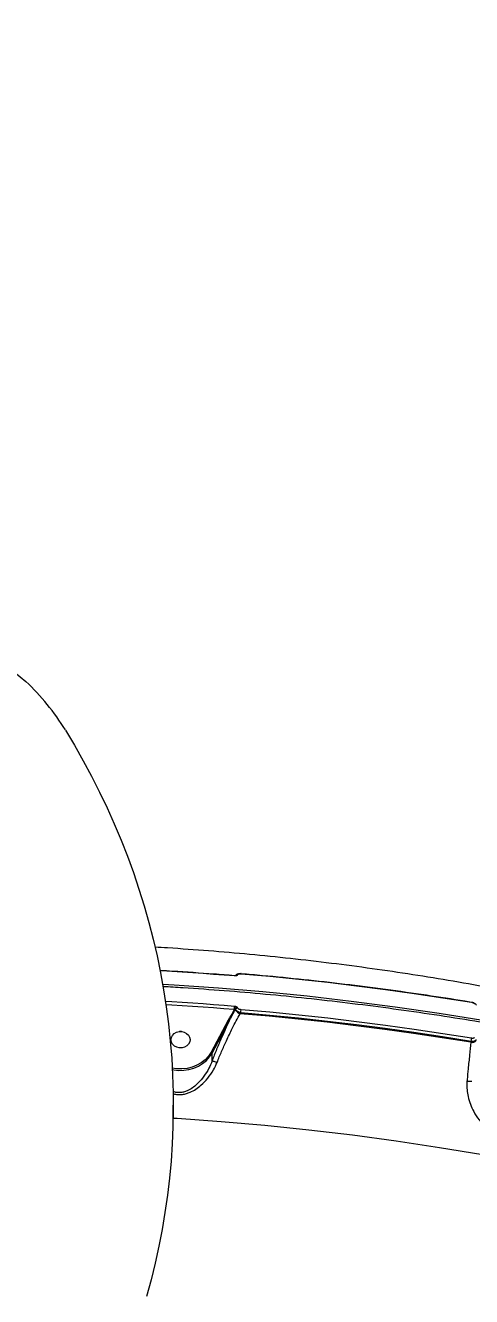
# Model space of a CAD drawing. Header units: millimetres. Extents: x -4335 to 4318, y -3792 to 3101.
# Drawn here: x 449 to 660, y 440 to 1042 of the extents above; entities that cross this region are included whole.
import ezdxf

# ---------------------------------------------------------------- set-up
doc = ezdxf.new("R2010")
doc.units = ezdxf.units.MM
doc.layers.add('DIKOM_ОБЪЕКТ', color=7, linetype='Continuous')
doc.layers.add('DIKOM_РАЗМЕР_ОБЪЕКТА', color=7, linetype='Continuous')
doc.styles.add('style1', font='arial.ttf', dxfattribs={"width": 0.8})
doc.dimstyles.new('1-50', dxfattribs={"dimtxt": 300, "dimasz": 200, "dimexe": 100, "dimexo": 0, "dimgap": 100, "dimtad": 1, "dimtxsty": 'style1', "dimcen": 200, "dimclrd": 7, "dimclre": 7, "dimclrt": 7, "dimadec": 1, "dimazin": 2, "dimtfac": 1, "dimtmove": 0, "dimatfit": 2, "dimfxl": 0, "dimlwd": 25, "dimlwe": 18, "dimarcsym": 0})

# ---------------------------------------------------------------- blocks, each defined once
blk = doc.blocks.new('*D2')
at = {"layer": 'Defpoints', "color": 0, "transparency": 16777216}
for p in [(2711.72, 601.17), (-2007.01, 181.47), (-2007.01, -2298.93)]:
    blk.add_point(p, dxfattribs=at)
at = {"layer": 'DIKOM_РАЗМЕР_ОБЪЕКТА', "color": 7, "lineweight": 18, "transparency": 16777216}
for p, q in [((2711.72, 601.17), (2711.72, -2398.93)), ((-2007.01, 181.47), (-2007.01, -2398.93))]:
    blk.add_line(p, q, dxfattribs=at)
at = {"layer": 'DIKOM_РАЗМЕР_ОБЪЕКТА', "color": 7, "lineweight": 25, "transparency": 16777216}
blk.add_line((2511.72, -2298.93), (-1807.01, -2298.93), dxfattribs=at)
at = {"layer": 'DIKOM_РАЗМЕР_ОБЪЕКТА', "color": 7, "transparency": 16777216}
for points in [[(-1807.01, -2265.6), (-1807.01, -2332.27), (-2007.01, -2298.93)], [(2511.72, -2265.6), (2511.72, -2332.27), (2711.72, -2298.93)]]:
    blk.add_solid(points, dxfattribs=at)
at = {"layer": 'DIKOM_РАЗМЕР_ОБЪЕКТА', "color": 7, "transparency": 16777216, "insert": (-22.56, -2045.76), "char_height": 300, "attachment_point": 5, "style": 'style1'}
blk.add_mtext('4750', dxfattribs=at)
blk = doc.blocks.new('*D3')
at = {"layer": 'Defpoints', "color": 0, "transparency": 16777216}
for p in [(-2375.87, 1532.76), (1667.44, 1532.76), (-1786.5, -1525.94)]:
    blk.add_point(p, dxfattribs=at)
at = {"layer": 'DIKOM_РАЗМЕР_ОБЪЕКТА', "color": 7, "lineweight": 18, "transparency": 16777216}
for p, q in [((1667.44, 1532.76), (-2475.87, 1532.76)), ((-1786.5, -1525.94), (-2475.87, -1525.94))]:
    blk.add_line(p, q, dxfattribs=at)
at = {"layer": 'DIKOM_РАЗМЕР_ОБЪЕКТА', "color": 7, "lineweight": 25, "transparency": 16777216}
blk.add_line((-2375.87, -1325.94), (-2375.87, 1332.76), dxfattribs=at)
at = {"layer": 'DIKOM_РАЗМЕР_ОБЪЕКТА', "color": 7, "transparency": 16777216}
for points in [[(-2409.21, 1332.76), (-2342.54, 1332.76), (-2375.87, 1532.76)], [(-2409.21, -1325.94), (-2342.54, -1325.94), (-2375.87, -1525.94)]]:
    blk.add_solid(points, dxfattribs=at)
at = {"layer": 'DIKOM_РАЗМЕР_ОБЪЕКТА', "color": 7, "transparency": 16777216, "insert": (-2629.15, -119.32), "char_height": 300, "attachment_point": 5, "rotation": 90, "style": 'style1'}
blk.add_mtext('3050', dxfattribs=at)

msp = doc.modelspace()

# ---------------------------------------------------------------- linework, layer by layer
at = {"layer": 'DIKOM_ОБЪЕКТ', "color": 7, "linetype": 'Continuous', "lineweight": 15}
for p, q in [((371.226, 795.483), (449.677, 731.604)), ((551.394, 593.399), (551.395, 593.398)), ((548.78, 576.294), (548.877, 576.475)), ((551.015, 574.353), (551.31, 574.902)), ((523.274, 565.929), (522.316, 565.929)), ((545.39, 571.284), (537.264, 556.138)), ((537.717, 555.705), (545.843, 570.851)), ((660.213, 561.397), (660.142, 560.827)), ((537.717, 552.012), (537.717, 555.705)), ((519.394, 523.522), (519.394, 531.022))]:
    msp.add_line(p, q, dxfattribs=at)
at = {"layer": 'DIKOM_ОБЪЕКТ', "color": 7, "linetype": 'Continuous', "lineweight": 15, "flags": 128}
for points in [[(468.342, 708.627), (472.652, 701.407), (476.783, 694.11), (480.732, 686.737), (484.497, 679.293), (488.078, 671.78), (491.471, 664.203), (494.676, 656.564), (497.691, 648.868), (500.514, 641.117), (503.145, 633.315), (505.582, 625.467), (507.824, 617.575), (509.87, 609.643), (511.719, 601.675), (513.37, 593.675), (514.823, 585.645), (516.076, 577.591), (517.13, 569.515), (517.983, 561.421), (518.636, 553.314), (519.088, 545.196), (519.338, 537.071), (519.387, 528.944), (519.235, 520.818), (518.882, 512.697), (518.327, 504.583), (517.572, 496.482), (516.616, 488.397), (515.46, 480.332), (514.105, 472.29), (512.551, 464.275), (510.798, 456.291), (508.848, 448.341), (506.702, 440.429)], [(513.139, 594.797), (513.769, 594.762), (518.71, 594.473), (523.649, 594.166), (528.587, 593.841), (533.524, 593.499), (538.459, 593.14), (543.392, 592.763), (548.323, 592.368)], [(551.407, 593.284), (565.102, 592.065), (578.781, 590.711), (592.441, 589.223), (606.08, 587.6), (619.698, 585.843), (633.291, 583.951), (646.859, 581.926), (660.399, 579.767)], [(665.77, 571.157), (645.07, 574.485), (624.306, 577.5), (603.485, 580.202), (582.613, 582.589), (561.695, 584.662), (540.74, 586.419), (519.752, 587.86), (514.37, 588.149)], [(548.323, 577.834), (543.392, 578.228), (538.459, 578.605), (533.524, 578.965), (528.587, 579.307), (523.649, 579.631), (518.71, 579.938), (515.684, 580.115)], [(515.896, 578.753), (518.64, 578.592), (523.576, 578.285), (528.51, 577.961), (533.442, 577.619), (538.373, 577.26), (543.302, 576.884), (548.229, 576.489)], [(660.375, 579.883), (660.383, 579.878), (660.394, 579.84), (660.399, 579.767)], [(660.142, 560.827), (646.586, 562.988), (633.001, 565.016), (619.391, 566.91), (605.757, 568.668), (592.101, 570.292), (578.424, 571.781), (564.728, 573.135), (551.015, 574.353)], [(551.31, 574.902), (564.994, 573.685), (578.662, 572.332), (592.31, 570.845), (605.939, 569.223), (619.545, 567.467), (633.127, 565.577), (646.684, 563.554), (660.213, 561.397)], [(660.399, 562.727), (646.859, 564.885), (633.291, 566.911), (619.698, 568.802), (606.08, 570.559), (592.441, 572.182), (578.781, 573.671), (565.102, 575.025), (551.406, 576.243)], [(518.459, 563.095), (518.973, 564.111), (519.797, 564.96), (520.864, 565.574), (522.088, 565.902), (523.368, 565.919), (524.603, 565.623), (525.69, 565.037), (526.544, 564.21), (527.093, 563.208), (527.295, 562.112), (527.132, 561.012), (526.617, 559.996), (525.793, 559.147), (524.726, 558.533), (523.503, 558.205), (522.222, 558.188), (520.988, 558.485), (519.9, 559.07), (519.047, 559.897), (518.497, 560.899), (518.296, 561.995), (518.459, 563.095)], [(537.264, 556.138), (536.03, 554.268), (534.477, 552.586), (532.642, 551.132), (530.569, 549.943), (528.308, 549.046), (525.914, 548.463), (523.445, 548.209), (520.96, 548.289), (518.896, 548.637)], [(518.935, 547.942), (519.569, 547.79), (521.98, 547.532), (524.41, 547.583), (526.804, 547.942), (529.111, 548.603), (531.282, 549.549), (533.268, 550.762), (535.027, 552.213), (536.521, 553.873), (537.717, 555.705)], [(519.313, 524.982), (521.187, 524.876), (541.971, 523.377), (562.72, 521.557), (583.429, 519.416), (604.09, 516.956), (624.697, 514.177), (645.244, 511.079), (665.724, 507.664), (686.13, 503.934), (706.455, 499.888), (726.695, 495.529), (746.841, 490.858), (766.887, 485.876), (786.828, 480.585), (806.657, 474.987), (826.366, 469.083), (845.952, 462.875), (865.406, 456.366), (884.723, 449.556), (903.896, 442.45), (922.92, 435.048)]]:
    msp.add_lwpolyline(points, dxfattribs=at)
at = {"layer": 'DIKOM_ОБЪЕКТ', "color": 7, "linetype": 'Continuous', "lineweight": 15}
for centre, radius, start, end in [((371.251, 648.774), 114.068, 31.661592, 46.564574), ((548.121, 592.407), 0.205, 349.277435, 22.792688), ((548.847, 592.213), 0.288, 38.369751, 95.612821), ((549.689, 591.865), 0.979, 79.553348, 134.125069), ((551.191, 593.32), 0.219, 350.542028, 21.100423), ((532.247, 578.282), 16.082, 353.601684, 358.404379), ((550.808, 576.177), 2.293, 139.158949, 170.243022), ((548.254, 576.08), 0.567, 22.133538, 58.823229), ((552.183, 577.956), 3.788, 206.025344, 252.035653), ((549.856, 575.91), 1.131, 89.505904, 150.053716), ((535.698, 576.7), 15.715, 353.433042, 358.336183), ((545.212, 570.644), 0.664, 18.211279, 74.502082), ((660.742, 563.116), 2.366, 255.322061, 321.486384), ((652.3, 563.184), 8.112, 347.268835, 356.764441), ((537.086, 555.498), 0.664, 18.221367, 74.492935)]:
    msp.add_arc(centre, radius, start, end, dxfattribs=at)
for points, knots in [([(510.717, 605.991), (512.714, 605.872), (521.182, 605.346), (536.112, 604.29), (555.489, 602.615), (574.833, 600.652), (594.14, 598.397), (613.404, 595.852), (632.62, 593.018), (651.782, 589.894), (670.886, 586.482), (689.925, 582.783), (708.895, 578.797), (727.791, 574.526), (746.607, 569.971), (765.338, 565.132), (783.979, 560.011), (802.525, 554.61), (820.97, 548.929), (839.309, 542.971), (857.537, 536.736), (875.65, 530.227), (893.641, 523.445), (911.506, 516.392), (929.241, 509.071), (946.836, 501.475), (959.7, 495.711), (966.688, 492.463), (967.895, 491.902)], [0.04003202, 0.04003202, 0.04003202, 0.04003202, 0.05211946, 0.09131879, 0.13051766, 0.16971559, 0.20891229, 0.2481073, 0.28730022, 0.3264906, 0.36567804, 0.40486207, 0.44404221, 0.48321795, 0.52238889, 0.56155433, 0.60071391, 0.63986696, 0.67901289, 0.71815118, 0.75728124, 0.79640225, 0.83551375, 0.87461491, 0.91370511, 0.95278369, 0.99184968, 1, 1, 1, 1]), ([(513.115, 594.912), (515.106, 594.8), (523.599, 594.313), (535.333, 593.519), (545.066, 592.744), (548.311, 592.486)], [0.10868806, 0.10868806, 0.10868806, 0.10868806, 0.25979049, 0.75327462, 1, 1, 1, 1]), ([(548.31, 592.492), (548.375, 592.486), (548.536, 592.471), (548.715, 592.483), (548.802, 592.498), (548.819, 592.501)], [0, 0, 0, 0, 0.3530059, 0.8724331, 1, 1, 1, 1]), ([(548.323, 592.368), (548.398, 592.364), (548.658, 592.346), (548.9, 592.373), (549.073, 592.392)], [0, 0, 0, 0, 0.2879246, 1, 1, 1, 1]), ([(548.816, 592.502), (548.841, 592.506), (548.92, 592.516), (548.993, 592.539), (549.033, 592.56), (549.024, 592.554), (549.023, 592.553)], [0, 0, 0, 0, 0.1878128, 0.5936846, 0.9723625, 1, 1, 1, 1]), ([(548.935, 592.466), (548.978, 592.55), (549.095, 592.782), (549.458, 593.062), (549.998, 593.305), (550.668, 593.433), (551.167, 593.399), (551.394, 593.383)], [0, 0, 0, 0, 0.1030261, 0.2842095, 0.5036599, 0.7751986, 1, 1, 1, 1]), ([(549.073, 592.392), (549.19, 592.416), (549.444, 592.469), (549.74, 592.619), (549.824, 592.759), (549.866, 592.829)], [0, 0, 0, 0, 0.2985922, 0.6489957, 1, 1, 1, 1]), ([(549.866, 592.829), (549.908, 592.899), (549.992, 593.039), (550.31, 593.194), (550.733, 593.287), (551.123, 593.304), (551.352, 593.288), (551.407, 593.284)], [0, 0, 0, 0, 0.2249745, 0.4495597, 0.6803363, 0.9238019, 1, 1, 1, 1]), ([(551.394, 593.399), (554.807, 593.104), (564.705, 592.251), (581.061, 590.63), (600.447, 588.447), (619.789, 585.99), (638.744, 583.31), (652.261, 581.213), (659.351, 580.051), (660.375, 579.883)], [0, 0, 0, 0, 0.0934428, 0.2709422, 0.4484428, 0.6259435, 0.803444, 0.9716031, 1, 1, 1, 1]), ([(514.523, 587.303), (517.69, 587.121), (527.357, 586.534), (543.511, 585.383), (562.969, 583.723), (582.393, 581.791), (601.778, 579.587), (621.12, 577.112), (640.413, 574.366), (659.652, 571.352), (678.833, 568.068), (697.95, 564.516), (716.998, 560.697), (735.972, 556.612), (754.868, 552.263), (773.68, 547.649), (792.404, 542.772), (811.034, 537.635), (829.566, 532.237), (847.994, 526.58), (866.315, 520.667), (884.523, 514.498), (902.614, 508.074), (920.583, 501.399), (938.424, 494.473), (956.135, 487.298), (973.709, 479.876), (991.142, 472.209), (1008.43, 464.3), (1025.566, 456.146), (1041.727, 448.179), (1052.11, 442.835), (1056.89, 440.375)], [0.12101449, 0.12101449, 0.12101449, 0.12101449, 0.13560495, 0.16556342, 0.19552192, 0.2254804, 0.25543885, 0.28539735, 0.31535584, 0.3453143, 0.37527277, 0.40523119, 0.43518963, 0.46514814, 0.49510656, 0.52506498, 0.5550234, 0.58498179, 0.61494022, 0.64489863, 0.67485696, 0.70481531, 0.73477364, 0.76473194, 0.79469022, 0.82464852, 0.85460681, 0.88456501, 0.91452325, 0.94448142, 0.97443952, 1, 1, 1, 1]), ([(549.073, 577.677), (549.005, 577.699), (548.77, 577.777), (548.509, 577.81), (548.323, 577.834)], [0, 0, 0, 0, 0.2878964, 1, 1, 1, 1]), ([(549.866, 577.041), (549.824, 577.128), (549.74, 577.302), (549.444, 577.524), (549.19, 577.629), (549.073, 577.677)], [0, 0, 0, 0, 0.3510005, 0.7013377, 1, 1, 1, 1]), ([(660.374, 579.878), (660.415, 579.873), (660.74, 579.831), (661.362, 579.627), (662.034, 579.233), (662.467, 578.804), (662.566, 578.487), (662.598, 578.384)], [0, 0, 0, 0, 0.0404968, 0.327853, 0.6326798, 0.8801967, 1, 1, 1, 1]), ([(660.399, 579.767), (660.566, 579.732), (660.899, 579.662), (661.343, 579.468), (661.68, 579.234), (661.822, 579.051), (661.858, 578.955), (661.863, 578.942)], [0, 0, 0, 0, 0.2406613, 0.4814418, 0.7216118, 0.9611519, 1, 1, 1, 1]), ([(540.111, 551.325), (540.803, 553.033), (542.198, 556.476), (544.615, 561.884), (546.951, 566.729), (549.145, 570.98), (550.39, 573.225), (551.015, 574.353)], [0, 0, 0, 0, 0.210647, 0.4247503, 0.6762119, 0.8373999, 1, 1, 1, 1]), ([(548.229, 576.489), (548.138, 576.32), (547.2, 574.581), (546.249, 572.848), (545.39, 571.284)], [0, 0, 0, 0, 0.097399, 1, 1, 1, 1]), ([(545.843, 570.851), (546.699, 572.435), (547.683, 574.255), (548.654, 576.06), (548.78, 576.294)], [0, 0, 0, 0, 0.8702002, 1, 1, 1, 1]), ([(548.229, 576.489), (548.307, 576.514), (548.416, 576.548), (548.519, 576.562), (548.548, 576.566)], [0, 0, 0, 0, 0.7208998, 1, 1, 1, 1]), ([(548.548, 576.566), (548.597, 576.569), (548.697, 576.577), (548.809, 576.551), (548.862, 576.509), (548.874, 576.482), (548.877, 576.475)], [0, 0, 0, 0, 0.3282685, 0.6787416, 0.9203586, 1, 1, 1, 1]), ([(548.877, 576.475), (548.95, 576.315), (549.098, 575.992), (549.671, 575.522), (550.433, 575.124), (551.019, 574.976), (551.31, 574.902)], [0, 0, 0, 0, 0.242498, 0.4917148, 0.7472777, 1, 1, 1, 1]), ([(551.406, 576.243), (551.222, 576.268), (550.852, 576.318), (550.369, 576.509), (550.005, 576.758), (549.912, 576.948), (549.866, 577.041)], [0, 0, 0, 0, 0.2566099, 0.5136536, 0.7612252, 1, 1, 1, 1]), ([(545.843, 570.851), (545.22, 569.562), (543.969, 566.972), (541.966, 562.519), (539.837, 557.517), (538.428, 553.857), (537.717, 552.012)], [0, 0, 0, 0, 0.2160679, 0.4341076, 0.7147651, 1, 1, 1, 1]), ([(660.142, 560.827), (659.917, 558.851), (659.461, 554.842), (658.854, 548.841), (658.457, 544.626), (658.281, 542.67), (658.255, 542.376)], [0, 0, 0, 0, 0.3435016, 0.6969395, 0.9545307, 1, 1, 1, 1]), ([(660.213, 561.397), (660.261, 561.391), (660.586, 561.35), (661.184, 561.343), (661.893, 561.483), (662.435, 561.756), (662.582, 562.018), (662.656, 562.15)], [0, 0, 0, 0, 0.0422538, 0.2819764, 0.5212515, 0.7605945, 1, 1, 1, 1]), ([(661.863, 563.154), (661.819, 563.075), (661.73, 562.915), (661.405, 562.755), (660.98, 562.679), (660.622, 562.692), (660.428, 562.722), (660.399, 562.727)], [0, 0, 0, 0, 0.2393287, 0.4786905, 0.7179015, 0.9577141, 1, 1, 1, 1]), ([(537.718, 552.01), (537.718, 552.009), (537.28, 550.804), (536.155, 548.269), (533.958, 544.676), (531.503, 541.742), (529.032, 539.56), (527.014, 538.259), (525.104, 537.45), (523.203, 536.976), (521.51, 536.963), (520.15, 537.21), (519.623, 537.356), (519.326, 537.454)], [0, 0, 0, 0, 0.00005177, 0.07134223, 0.15519784, 0.24120379, 0.29508818, 0.3500488, 0.38167539, 0.41417659, 0.45993435, 0.47279134, 0.49000906, 0.49000906, 0.49000906, 0.49000906]), ([(519.342, 536.475), (519.56, 536.418), (520.379, 536.229), (521.835, 536.057), (523.723, 536.131), (525.587, 536.516), (527.759, 537.295), (530.103, 538.587), (532.93, 540.762), (535.774, 543.749), (538.342, 547.42), (539.557, 550.103), (540.111, 551.325)], [0.5296549, 0.5296549, 0.5296549, 0.5296549, 0.54081946, 0.57138403, 0.60195449, 0.63446632, 0.66703007, 0.71984734, 0.77277008, 0.85288478, 0.93298713, 1, 1, 1, 1]), ([(537.717, 552.012), (537.717, 552.011), (537.717, 552.01), (537.718, 552.01), (537.718, 552.01)], [0, 0, 0, 0, 0.5843856, 1, 1, 1, 1]), ([(537.718, 552.01), (537.81, 552.005), (537.993, 551.996), (538.561, 551.853), (539.245, 551.64), (539.788, 551.447), (540.066, 551.342), (540.111, 551.325)], [0, 0, 0, 0, 0.2462095, 0.4924438, 0.7386931, 0.9580322, 1, 1, 1, 1]), ([(658.255, 542.376), (658.235, 542.105), (658.139, 540.768), (658.217, 538.346), (658.758, 534.955), (659.8, 531.465), (661.5, 527.697), (663.865, 523.983), (666.877, 520.79), (669.784, 518.837), (672.146, 517.907), (673.999, 517.491), (675.869, 517.401), (677.902, 517.615), (680.036, 518.208), (682.721, 519.414), (685.65, 521.349), (688.711, 524.175), (691.432, 527.517), (693.305, 530.611), (694.156, 532.573), (694.413, 533.164)], [0, 0, 0, 0, 0.0134547, 0.0663225, 0.1192314, 0.1832731, 0.2473515, 0.3264806, 0.405365, 0.4678601, 0.4990966, 0.5303035, 0.5614424, 0.5926229, 0.6345131, 0.6764891, 0.7480857, 0.8197597, 0.8939592, 0.9680654, 1, 1, 1, 1]), ([(660.523, 542.266), (660.508, 542.257), (660.479, 542.239), (660.085, 542.246), (659.481, 542.279), (658.869, 542.324), (658.449, 542.359), (658.301, 542.372), (658.255, 542.376)], [0, 0, 0, 0, 0.2204486, 0.4409356, 0.6614586, 0.8819441, 0.9635506, 1, 1, 1, 1])]:
    msp.add_open_spline(points, degree=3, knots=knots, dxfattribs=at)

# ---------------------------------------------------------------- dimensions: what is measured, and where the dimension line sits
at = {"layer": 'DIKOM_РАЗМЕР_ОБЪЕКТА'}
dim = msp.add_linear_dim(base=(-2375.873, 1532.764), p1=(-1786.496, -1525.942), p2=(1667.44, 1532.764), angle=90, text='3050', dimstyle='1-50', dxfattribs=at)
dim.commit()
dim.dimension.update_dxf_attribs({"geometry": '*D3', "text_midpoint": (-2375.873, -119.318), "dimtype": 160})
dim = msp.add_linear_dim(base=(-2007.007, -2298.934), p1=(2711.721, 601.173), p2=(-2007.007, 181.474), text='4750', dimstyle='1-50', dxfattribs=at)
dim.commit()
dim.dimension.update_dxf_attribs({"geometry": '*D2', "text_midpoint": (-22.564, -2298.934), "dimtype": 160})

doc.saveas('drawing.dxf')
